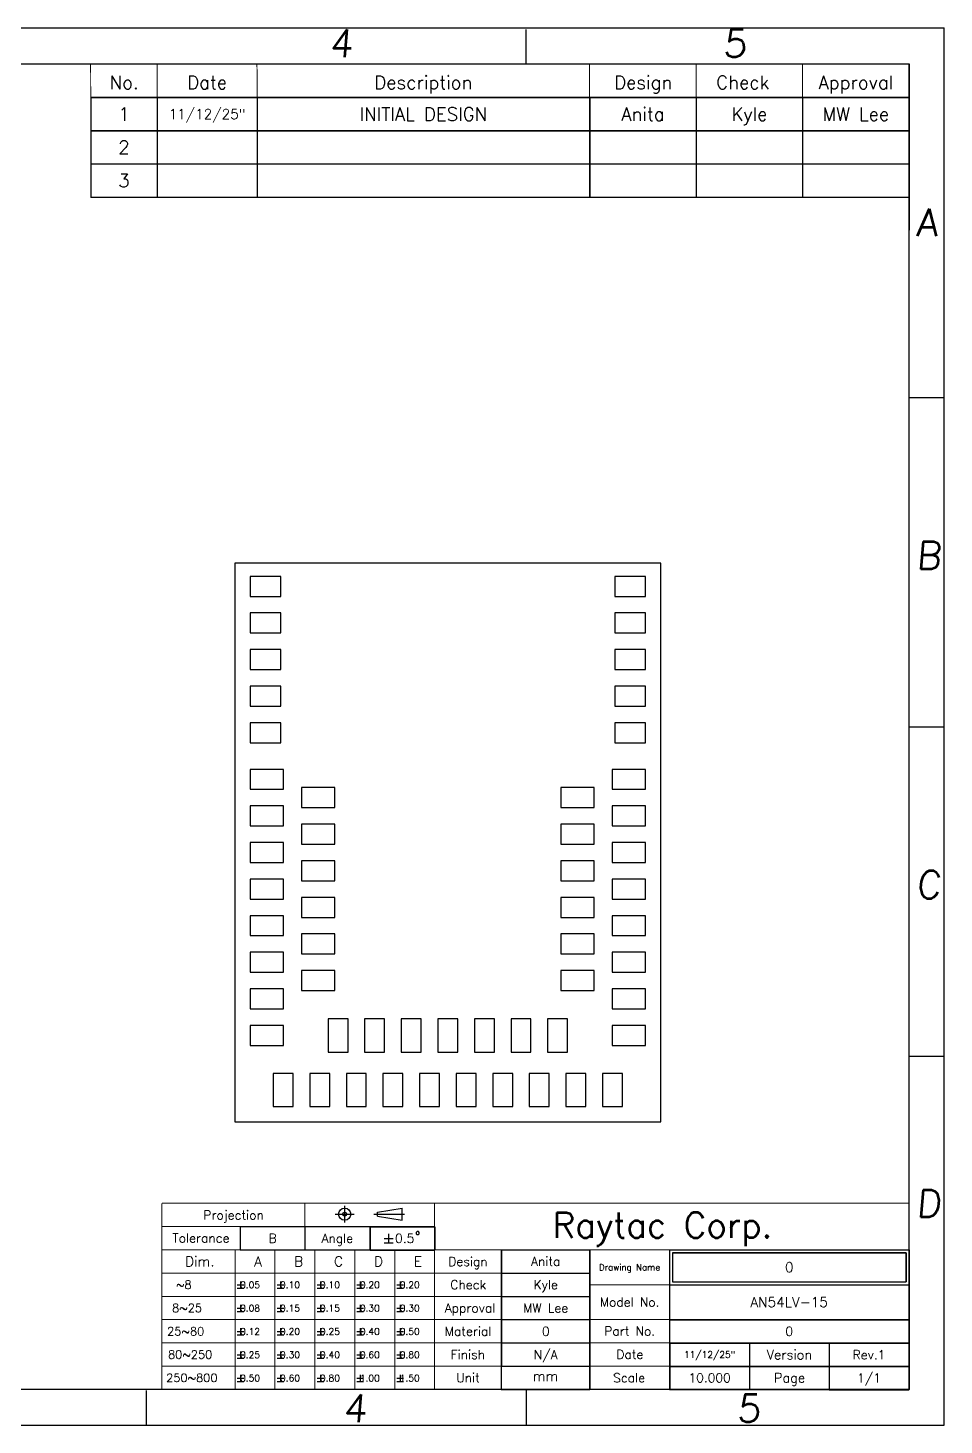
# Model space of a CAD drawing. Header units: millimetres. Extents: x 0 to 297, y 0 to 210.
# Drawn here: x 159.3 to 297, y 0 to 210 of the extents above; entities that cross this region are included whole.
import ezdxf

# ---------------------------------------------------------------- set-up
doc = ezdxf.new("R2010")
doc.units = ezdxf.units.MM
doc.header["$LTSCALE"] = 16.335
doc.linetypes.add('CENTER', pattern=[0.6, 0.375, -0.075, 0.075, -0.075])
doc.layers.get('0').update_dxf_attribs({"linetype": 'CONTINUOUS'})
doc.layers.add('DEFAULT_1', color=7, linetype='CENTER')
doc.styles.get("Standard").update_dxf_attribs({"font": 'romans.ttf'})

msp = doc.modelspace()

# ---------------------------------------------------------------- linework, layer by layer
at = {"color": 7, "linetype": 'CONTINUOUS'}
for p, q in [((0, 210), (297, 210)), ((297, 0), (297, 210)), ((234.173, 204.558), (234.173, 209.751)), ((168.763, 204.583), (291.763, 204.583)), ((291.763, 204.583), (291.763, 179.583)), ((168.741, 199.557), (291.741, 199.557)), ((168.741, 199.557), (168.741, 184.557)), ((168.763, 199.583), (291.763, 199.583)), ((178.741, 199.557), (178.741, 184.557)), ((193.741, 199.557), (193.741, 184.557)), ((243.741, 199.557), (243.741, 184.557)), ((259.741, 199.557), (259.741, 184.557)), ((275.741, 199.557), (275.741, 184.557)), ((291.741, 199.557), (291.741, 184.557)), ((168.741, 194.557), (291.741, 194.557)), ((168.763, 194.583), (291.763, 194.583)), ((168.741, 189.557), (291.741, 189.557)), ((168.763, 189.583), (291.763, 189.583)), ((168.741, 184.557), (291.741, 184.557)), ((168.763, 184.583), (291.763, 184.583)), ((291.734, 154.454), (297, 154.454)), ((190.412, 129.561), (190.412, 45.561)), ((254.412, 129.561), (190.412, 129.561)), ((254.412, 45.561), (254.412, 129.561)), ((192.712, 127.561), (192.712, 124.561)), ((197.312, 127.561), (192.712, 127.561)), ((197.312, 124.561), (197.312, 127.561)), ((247.512, 127.561), (247.512, 124.561)), ((252.112, 127.561), (247.512, 127.561)), ((252.112, 124.561), (252.112, 127.561)), ((192.712, 124.561), (197.312, 124.561)), ((247.512, 124.561), (252.112, 124.561)), ((192.712, 122.061), (192.712, 119.061)), ((197.312, 122.061), (192.712, 122.061)), ((197.312, 119.061), (197.312, 122.061)), ((247.512, 122.061), (247.512, 119.061)), ((252.112, 122.061), (247.512, 122.061)), ((252.112, 119.061), (252.112, 122.061)), ((192.712, 119.061), (197.312, 119.061)), ((247.512, 119.061), (252.112, 119.061)), ((192.712, 116.561), (192.712, 113.561)), ((197.312, 116.561), (192.712, 116.561)), ((197.312, 113.561), (197.312, 116.561)), ((247.512, 116.561), (247.512, 113.561)), ((252.112, 116.561), (247.512, 116.561)), ((252.112, 113.561), (252.112, 116.561)), ((192.712, 113.561), (197.312, 113.561)), ((247.512, 113.561), (252.112, 113.561)), ((192.712, 111.061), (192.712, 108.061)), ((197.312, 111.061), (192.712, 111.061)), ((197.312, 108.061), (197.312, 111.061)), ((247.512, 111.061), (247.512, 108.061)), ((252.112, 111.061), (247.512, 111.061)), ((252.112, 108.061), (252.112, 111.061)), ((192.712, 108.061), (197.312, 108.061)), ((247.512, 108.061), (252.112, 108.061)), ((192.712, 105.561), (192.712, 102.561)), ((197.312, 105.561), (192.712, 105.561)), ((197.312, 102.561), (197.312, 105.561)), ((252.112, 105.561), (247.512, 105.561)), ((247.512, 105.561), (247.512, 102.561)), ((252.112, 102.561), (252.112, 105.561)), ((291.734, 104.953), (297, 104.953)), ((192.712, 102.561), (197.312, 102.561)), ((247.512, 102.561), (252.112, 102.561)), ((192.712, 98.561), (192.712, 95.561)), ((197.712, 98.561), (192.712, 98.561)), ((197.712, 95.561), (197.712, 98.561)), ((252.112, 98.561), (247.112, 98.561)), ((247.112, 98.561), (247.112, 95.561)), ((252.112, 95.561), (252.112, 98.561)), ((192.712, 95.561), (197.712, 95.561)), ((200.412, 95.811), (200.412, 92.811)), ((205.412, 95.811), (200.412, 95.811)), ((205.412, 92.811), (205.412, 95.811)), ((244.412, 95.811), (239.412, 95.811)), ((239.412, 95.811), (239.412, 92.811)), ((244.412, 92.811), (244.412, 95.811)), ((247.112, 95.561), (252.112, 95.561)), ((192.712, 93.061), (192.712, 90.061)), ((197.712, 93.061), (192.712, 93.061)), ((197.712, 90.061), (197.712, 93.061)), ((200.412, 92.811), (205.412, 92.811)), ((239.412, 92.811), (244.412, 92.811)), ((252.112, 93.061), (247.112, 93.061)), ((247.112, 93.061), (247.112, 90.061)), ((252.112, 90.061), (252.112, 93.061)), ((200.412, 90.311), (200.412, 87.311)), ((205.412, 90.311), (200.412, 90.311)), ((205.412, 87.311), (205.412, 90.311)), ((244.412, 90.311), (239.412, 90.311)), ((239.412, 90.311), (239.412, 87.311)), ((244.412, 87.311), (244.412, 90.311)), ((192.712, 90.061), (197.712, 90.061)), ((247.112, 90.061), (252.112, 90.061)), ((192.712, 87.561), (192.712, 84.561)), ((197.712, 87.561), (192.712, 87.561)), ((197.712, 84.561), (197.712, 87.561)), ((200.412, 87.311), (205.412, 87.311)), ((239.412, 87.311), (244.412, 87.311)), ((252.112, 87.561), (247.112, 87.561)), ((247.112, 87.561), (247.112, 84.561)), ((252.112, 84.561), (252.112, 87.561)), ((192.712, 84.561), (197.712, 84.561)), ((200.412, 84.811), (200.412, 81.811)), ((205.412, 84.811), (200.412, 84.811)), ((205.412, 81.811), (205.412, 84.811)), ((244.412, 84.811), (239.412, 84.811)), ((239.412, 84.811), (239.412, 81.811)), ((244.412, 81.811), (244.412, 84.811)), ((247.112, 84.561), (252.112, 84.561)), ((192.712, 82.061), (192.712, 79.061)), ((197.712, 82.061), (192.712, 82.061)), ((197.712, 79.061), (197.712, 82.061)), ((252.112, 82.061), (247.112, 82.061)), ((247.112, 82.061), (247.112, 79.061)), ((252.112, 79.061), (252.112, 82.061)), ((200.412, 81.811), (205.412, 81.811)), ((239.412, 81.811), (244.412, 81.811)), ((192.712, 79.061), (197.712, 79.061)), ((200.412, 79.311), (200.412, 76.311)), ((205.412, 79.311), (200.412, 79.311)), ((205.412, 76.311), (205.412, 79.311)), ((244.412, 79.311), (239.412, 79.311)), ((239.412, 79.311), (239.412, 76.311)), ((244.412, 76.311), (244.412, 79.311)), ((247.112, 79.061), (252.112, 79.061)), ((192.712, 76.561), (192.712, 73.561)), ((197.712, 76.561), (192.712, 76.561)), ((197.712, 73.561), (197.712, 76.561)), ((200.412, 76.311), (205.412, 76.311)), ((239.412, 76.311), (244.412, 76.311)), ((252.112, 76.561), (247.112, 76.561)), ((247.112, 76.561), (247.112, 73.561)), ((252.112, 73.561), (252.112, 76.561)), ((192.712, 73.561), (197.712, 73.561)), ((200.412, 73.811), (200.412, 70.811)), ((205.412, 73.811), (200.412, 73.811)), ((205.412, 70.811), (205.412, 73.811)), ((244.412, 73.811), (239.412, 73.811)), ((239.412, 73.811), (239.412, 70.811)), ((244.412, 70.811), (244.412, 73.811)), ((247.112, 73.561), (252.112, 73.561)), ((192.712, 71.061), (192.712, 68.061)), ((197.712, 71.061), (192.712, 71.061)), ((197.712, 68.061), (197.712, 71.061)), ((200.412, 70.811), (205.412, 70.811)), ((239.412, 70.811), (244.412, 70.811)), ((252.112, 71.061), (247.112, 71.061)), ((247.112, 71.061), (247.112, 68.061)), ((252.112, 68.061), (252.112, 71.061)), ((192.712, 68.061), (197.712, 68.061)), ((200.412, 68.311), (200.412, 65.311)), ((205.412, 68.311), (200.412, 68.311)), ((205.412, 65.311), (205.412, 68.311)), ((244.412, 68.311), (239.412, 68.311)), ((239.412, 68.311), (239.412, 65.311)), ((244.412, 65.311), (244.412, 68.311)), ((247.112, 68.061), (252.112, 68.061)), ((192.712, 65.561), (192.712, 62.561)), ((197.712, 65.561), (192.712, 65.561)), ((197.712, 62.561), (197.712, 65.561)), ((200.412, 65.311), (205.412, 65.311)), ((239.412, 65.311), (244.412, 65.311)), ((252.112, 65.561), (247.112, 65.561)), ((247.112, 65.561), (247.112, 62.561)), ((252.112, 62.561), (252.112, 65.561)), ((192.712, 62.561), (197.712, 62.561)), ((207.412, 61.061), (204.412, 61.061)), ((204.412, 61.061), (204.412, 56.061)), ((207.412, 56.061), (207.412, 61.061)), ((212.912, 61.061), (209.912, 61.061)), ((209.912, 61.061), (209.912, 56.061)), ((212.912, 56.061), (212.912, 61.061)), ((218.412, 61.061), (215.412, 61.061)), ((215.412, 61.061), (215.412, 56.061)), ((218.412, 56.061), (218.412, 61.061)), ((223.912, 61.061), (220.912, 61.061)), ((220.912, 61.061), (220.912, 56.061)), ((223.912, 56.061), (223.912, 61.061)), ((229.412, 61.061), (226.412, 61.061)), ((226.412, 61.061), (226.412, 56.061)), ((229.412, 56.061), (229.412, 61.061)), ((234.912, 61.061), (231.912, 61.061)), ((231.912, 61.061), (231.912, 56.061)), ((234.912, 56.061), (234.912, 61.061)), ((240.412, 61.061), (237.412, 61.061)), ((237.412, 61.061), (237.412, 56.061)), ((240.412, 56.061), (240.412, 61.061)), ((247.112, 62.561), (252.112, 62.561)), ((192.712, 60.061), (192.712, 57.061)), ((197.712, 60.061), (192.712, 60.061)), ((197.712, 57.061), (197.712, 60.061)), ((252.112, 60.061), (247.112, 60.061)), ((247.112, 60.061), (247.112, 57.061)), ((252.112, 57.061), (252.112, 60.061)), ((192.712, 57.061), (197.712, 57.061)), ((247.112, 57.061), (252.112, 57.061)), ((204.412, 56.061), (207.412, 56.061)), ((209.912, 56.061), (212.912, 56.061)), ((215.412, 56.061), (218.412, 56.061)), ((220.912, 56.061), (223.912, 56.061)), ((226.412, 56.061), (229.412, 56.061)), ((231.912, 56.061), (234.912, 56.061)), ((237.412, 56.061), (240.412, 56.061)), ((291.734, 55.452), (297, 55.452)), ((199.162, 52.861), (196.162, 52.861)), ((196.162, 52.861), (196.162, 47.861)), ((199.162, 47.861), (199.162, 52.861)), ((204.662, 52.861), (201.662, 52.861)), ((201.662, 52.861), (201.662, 47.861)), ((204.662, 47.861), (204.662, 52.861)), ((210.162, 52.861), (207.162, 52.861)), ((207.162, 52.861), (207.162, 47.861)), ((210.162, 47.861), (210.162, 52.861)), ((215.662, 52.861), (212.662, 52.861)), ((212.662, 52.861), (212.662, 47.861)), ((215.662, 47.861), (215.662, 52.861)), ((221.162, 52.861), (218.162, 52.861)), ((218.162, 52.861), (218.162, 47.861)), ((221.162, 47.861), (221.162, 52.861)), ((226.662, 52.861), (223.662, 52.861)), ((223.662, 52.861), (223.662, 47.861)), ((226.662, 47.861), (226.662, 52.861)), ((232.162, 52.861), (229.162, 52.861)), ((229.162, 52.861), (229.162, 47.861)), ((232.162, 47.861), (232.162, 52.861)), ((237.662, 52.861), (234.662, 52.861)), ((234.662, 52.861), (234.662, 47.861)), ((237.662, 47.861), (237.662, 52.861)), ((243.162, 52.861), (240.162, 52.861)), ((240.162, 52.861), (240.162, 47.861)), ((243.162, 47.861), (243.162, 52.861)), ((248.662, 52.861), (245.662, 52.861)), ((245.662, 52.861), (245.662, 47.861)), ((248.662, 47.861), (248.662, 52.861)), ((196.162, 47.861), (199.162, 47.861)), ((201.662, 47.861), (204.662, 47.861)), ((207.162, 47.861), (210.162, 47.861)), ((212.662, 47.861), (215.662, 47.861)), ((218.162, 47.861), (221.162, 47.861)), ((223.662, 47.861), (226.662, 47.861)), ((229.162, 47.861), (232.162, 47.861)), ((234.662, 47.861), (237.662, 47.861)), ((240.162, 47.861), (243.162, 47.861)), ((245.662, 47.861), (248.662, 47.861)), ((190.412, 45.561), (254.412, 45.561)), ((211.823, 31.981), (215.542, 32.61)), ((211.823, 31.409), (211.823, 31.981)), ((215.542, 30.779), (215.542, 32.61)), ((191.19, 29.827), (220.44, 29.827)), ((191.19, 29.827), (191.19, 26.327)), ((191.193, 29.823), (200.943, 29.823)), ((191.193, 29.823), (191.193, 26.323)), ((200.94, 29.827), (200.94, 26.327)), ((200.943, 29.823), (200.943, 26.323)), ((210.69, 29.827), (210.69, 26.327)), ((210.723, 29.808), (220.473, 29.808)), ((210.723, 29.808), (210.723, 26.308)), ((211.823, 31.409), (215.542, 30.779)), ((220.473, 29.808), (220.473, 26.308)), ((212.845, 28.058), (214.195, 28.058)), ((212.845, 27.383), (214.195, 27.383)), ((213.52, 28.733), (213.52, 27.383)), ((191.19, 26.327), (220.44, 26.327)), ((191.193, 26.323), (200.943, 26.323)), ((210.723, 26.308), (220.473, 26.308)), ((230.441, 26.344), (243.741, 26.344)), ((230.441, 26.344), (230.441, 5.344)), ((230.48, 26.347), (243.78, 26.347)), ((230.48, 26.347), (230.48, 8.847)), ((243.741, 26.344), (243.741, 5.344)), ((243.78, 26.347), (243.78, 8.847)), ((255.756, 26.325), (291.756, 26.325)), ((255.756, 26.325), (255.756, 5.325)), ((256.184, 25.898), (291.284, 25.898)), ((256.184, 25.898), (256.184, 21.548)), ((291.284, 25.898), (256.184, 25.898)), ((256.184, 25.898), (256.184, 21.548)), ((291.284, 25.898), (291.284, 21.548)), ((291.284, 21.548), (291.284, 25.898)), ((291.756, 26.325), (291.756, 5.325)), ((190.763, 21.063), (191.763, 21.063)), ((191.263, 21.563), (191.263, 20.563)), ((196.763, 21.063), (197.763, 21.063)), ((197.263, 21.563), (197.263, 20.563)), ((202.763, 21.063), (203.763, 21.063)), ((203.263, 21.563), (203.263, 20.563)), ((208.763, 21.063), (209.763, 21.063)), ((209.263, 21.563), (209.263, 20.563)), ((214.763, 21.063), (215.763, 21.063)), ((215.263, 21.563), (215.263, 20.563)), ((230.441, 22.844), (243.741, 22.844)), ((230.48, 22.847), (243.78, 22.847)), ((255.721, 21.093), (291.721, 21.093)), ((255.721, 21.093), (255.721, 15.873)), ((255.756, 21.075), (291.756, 21.075)), ((256.184, 21.548), (291.284, 21.548)), ((256.184, 21.548), (291.284, 21.548)), ((291.721, 21.093), (291.721, 15.873)), ((190.763, 20.563), (191.763, 20.563)), ((196.763, 20.563), (197.763, 20.563)), ((202.763, 20.563), (203.763, 20.563)), ((208.763, 20.563), (209.763, 20.563)), ((214.763, 20.563), (215.763, 20.563)), ((230.441, 19.344), (243.741, 19.344)), ((230.48, 19.347), (243.78, 19.347)), ((190.763, 17.563), (191.763, 17.563)), ((190.763, 17.063), (191.763, 17.063)), ((191.263, 18.063), (191.263, 17.063)), ((196.763, 17.563), (197.763, 17.563)), ((196.763, 17.063), (197.763, 17.063)), ((197.263, 18.063), (197.263, 17.063)), ((202.763, 17.563), (203.763, 17.563)), ((202.763, 17.063), (203.763, 17.063)), ((203.263, 18.063), (203.263, 17.063)), ((208.763, 17.563), (209.763, 17.563)), ((208.763, 17.063), (209.763, 17.063)), ((209.263, 18.063), (209.263, 17.063)), ((214.763, 17.563), (215.763, 17.563)), ((214.763, 17.063), (215.763, 17.063)), ((215.263, 18.063), (215.263, 17.063)), ((230.441, 15.844), (243.741, 15.844)), ((230.48, 15.847), (243.78, 15.847)), ((255.721, 15.873), (291.721, 15.873)), ((255.739, 15.846), (291.739, 15.846)), ((255.739, 15.846), (255.739, 12.346)), ((255.756, 15.825), (291.756, 15.825)), ((291.739, 15.846), (291.739, 12.346)), ((190.763, 14.063), (191.763, 14.063)), ((190.763, 13.563), (191.763, 13.563)), ((191.263, 14.563), (191.263, 13.563)), ((196.763, 14.063), (197.763, 14.063)), ((196.763, 13.563), (197.763, 13.563)), ((197.263, 14.563), (197.263, 13.563)), ((202.763, 14.063), (203.763, 14.063)), ((202.763, 13.563), (203.763, 13.563)), ((203.263, 14.563), (203.263, 13.563)), ((208.763, 14.063), (209.763, 14.063)), ((208.763, 13.563), (209.763, 13.563)), ((209.263, 14.563), (209.263, 13.563)), ((214.763, 14.063), (215.763, 14.063)), ((214.763, 13.563), (215.763, 13.563)), ((215.263, 14.563), (215.263, 13.563)), ((190.763, 10.563), (191.763, 10.563)), ((191.263, 11.063), (191.263, 10.063)), ((196.763, 10.563), (197.763, 10.563)), ((197.263, 11.063), (197.263, 10.063)), ((202.763, 10.563), (203.763, 10.563)), ((203.263, 11.063), (203.263, 10.063)), ((208.763, 10.563), (209.763, 10.563)), ((209.263, 11.063), (209.263, 10.063)), ((214.763, 10.563), (215.763, 10.563)), ((215.263, 11.063), (215.263, 10.063)), ((230.441, 12.344), (243.741, 12.344)), ((230.48, 12.347), (243.78, 12.347)), ((255.739, 12.346), (291.739, 12.346)), ((255.756, 12.325), (291.756, 12.325)), ((255.765, 12.345), (267.765, 12.345)), ((255.765, 12.345), (255.765, 5.345)), ((267.756, 12.325), (267.756, 5.325)), ((267.765, 12.345), (267.765, 5.345)), ((279.718, 12.307), (291.718, 12.307)), ((279.718, 12.307), (279.718, 5.307)), ((279.756, 12.325), (279.756, 5.325)), ((291.718, 12.307), (291.718, 5.307)), ((190.763, 10.063), (191.763, 10.063)), ((196.763, 10.063), (197.763, 10.063)), ((202.763, 10.063), (203.763, 10.063)), ((208.763, 10.063), (209.763, 10.063)), ((214.763, 10.063), (215.763, 10.063)), ((230.441, 8.844), (243.741, 8.844)), ((230.48, 8.847), (243.78, 8.847)), ((255.756, 8.825), (291.756, 8.825)), ((255.765, 8.845), (267.765, 8.845)), ((279.718, 8.807), (291.718, 8.807)), ((190.763, 7.063), (191.763, 7.063)), ((190.763, 6.563), (191.763, 6.563)), ((191.263, 7.563), (191.263, 6.563)), ((196.763, 7.063), (197.763, 7.063)), ((196.763, 6.563), (197.763, 6.563)), ((197.263, 7.563), (197.263, 6.563)), ((202.763, 7.063), (203.763, 7.063)), ((202.763, 6.563), (203.763, 6.563)), ((203.263, 7.563), (203.263, 6.563)), ((208.763, 7.063), (209.763, 7.063)), ((208.763, 6.563), (209.763, 6.563)), ((209.263, 7.563), (209.263, 6.563)), ((214.763, 7.063), (215.763, 7.063)), ((214.763, 6.563), (215.763, 6.563)), ((215.263, 7.563), (215.263, 6.563)), ((177.058, 5.192), (177.058, 0)), ((230.441, 5.344), (243.741, 5.344)), ((234.173, 5.192), (234.173, 0)), ((255.756, 5.325), (291.756, 5.325)), ((255.765, 5.345), (267.765, 5.345)), ((279.718, 5.307), (291.718, 5.307)), ((0, 0), (297, 0))]:
    msp.add_line(p, q, dxfattribs=at)
for points, const_width in [([(5.266, 204.558), (291.734, 204.558)], 0.2), ([(168.734, 204.558), (168.737, 184.485)], 0.15), ([(178.717, 184.521), (178.734, 204.558)], 0.15), ([(193.75, 184.554), (193.734, 204.558)], 0.15), ([(243.734, 204.558), (243.729, 184.494)], 0.15), ([(259.734, 204.558), (259.727, 184.534)], 0.15), ([(275.734, 204.558), (275.741, 184.495)], 0.15), ([(291.734, 204.558), (291.734, 5.348)], 0.2), ([(168.734, 199.558), (291.734, 199.558)], 0.15), ([(168.734, 194.558), (291.734, 194.558)], 0.15), ([(168.734, 189.558), (291.734, 189.558)], 0.15), ([(168.734, 184.558), (291.734, 184.558)], 0.15), ([(179.434, 33.348), (291.734, 33.348)], 0.15), ([(179.434, 5.348), (179.434, 33.348)], 0.15), ([(200.934, 26.348), (200.934, 33.348)], 0.15), ([(220.434, 5.348), (220.434, 33.348)], 0.15), ([(179.434, 29.848), (220.43, 29.848)], 0.15), ([(191.184, 26.348), (191.184, 29.848)], 0.15), ([(210.684, 26.348), (210.684, 29.848)], 0.15), ([(179.434, 26.348), (291.734, 26.348)], 0.15), ([(190.434, 5.348), (190.434, 26.348)], 0.15), ([(196.434, 26.348), (196.434, 5.348)], 0.15), ([(202.434, 26.348), (202.434, 5.348)], 0.15), ([(208.434, 26.348), (208.434, 5.348)], 0.15), ([(214.434, 26.348), (214.434, 5.348)], 0.15), ([(230.434, 5.348), (230.434, 26.348)], 0.15), ([(243.734, 5.348), (243.734, 26.348)], 0.15), ([(255.734, 5.348), (255.734, 26.348)], 0.15), ([(179.434, 22.848), (243.734, 22.848)], 0.15), ([(243.734, 21.098), (291.734, 21.098)], 0.15), ([(179.434, 19.348), (243.734, 19.348)], 0.15), ([(179.434, 15.848), (291.734, 15.848)], 0.15), ([(179.434, 12.348), (291.734, 12.348)], 0.15), ([(267.734, 5.348), (267.734, 12.348)], 0.15), ([(279.734, 5.348), (279.734, 12.348)], 0.15), ([(291.734, 8.848), (179.434, 8.848)], 0.15), ([(291.734, 5.348), (5.266, 5.348)], 0.2)]:
    msp.add_lwpolyline(points, dxfattribs=dict(at, const_width=const_width))
msp.add_lwpolyline([(217.676, 28.958), (217.676, 28.733), (217.789, 28.621), (218.014, 28.621), (218.126, 28.733), (218.126, 28.958), (218.014, 29.071), (217.789, 29.071), (217.676, 28.958)], dxfattribs=at)
for radius in [0.915, 0.288]:
    msp.add_circle((206.909, 31.695), radius, dxfattribs=at)
at = {"layer": 'DEFAULT_1', "color": 7, "linetype": 'CENTER'}
for p, q in [((205.508, 31.695), (208.329, 31.695)), ((206.909, 32.936), (206.909, 30.453)), ((211.305, 31.695), (215.911, 31.695))]:
    msp.add_line(p, q, dxfattribs=at)

# ---------------------------------------------------------------- texts
at = {"color": 7, "linetype": 'CONTINUOUS', "line_spacing_factor": 0.9}
for s, insert, char_height, width, attachment_point in [('\\Q5.0;4', (204.577, 209.747), 4.15, 5.97957, 1), ('\\Q5.0;5', (263.769, 209.747), 4.15, 5.97957, 1), ('No.', (173.762, 202.813), 2, 4.92473, 2), ('Date', (186.227, 202.813), 2, 6.75986, 2), ('Description', (218.734, 202.813), 2, 16.65233, 2), ('Design', (251.775, 202.813), 2, 9.84946, 2), ('Check', (266.745, 202.813), 2, 9.33333, 2), ('Approval', (283.741, 202.813), 2, 12.6595, 2), ('1', (173.741, 198.057), 2, 1.92115, 2), ('11/12/25"', (186.241, 197.807), 1.5, 12.83871, 2), ('INITIAL DESIGN', (218.741, 198.057), 2, 22.05735, 2), ('Anita', (251.741, 198.057), 2, 7.36201, 2), ('Kyle', (267.741, 198.057), 2, 6.19355, 2), ('MW Lee', (283.741, 198.057), 2, 11.64158, 2), ('2', (173.741, 193.057), 2, 1.92115, 2), ('3', (173.741, 188.057), 2, 1.92115, 2), ('\\Q5.0;A', (292.787, 182.827), 4.15, 5.39946, 1), ('\\Q5.0;B', (292.787, 132.8), 4.15, 7.45215, 1), ('\\Q5.0;C', (292.787, 83.299), 4.15, 7.45215, 1), ('\\Q5.0;D', (292.787, 35.378), 4.15, 6.29194, 1), ('Projection', (190.218, 32.238), 1.35, 10.25806, 2), ('Raytac Corp.', (254.682, 31.963), 3.8, 38.87168, 2), ('Tolerance', (185.323, 28.773), 1.35, 9.65323, 2), ('B', (196.068, 28.748), 1.35, 1.61613, 2), ('Angle', (205.811, 28.74), 1.35, 5.34677, 2), ('{\\ftxt;\\W0.0001;\\H0.0001;\\~}{\\ftxt;\\W1.3333333333;\\H1.35; }{\\ftxt;\\W0.0001;\\H0.0001;\\~}0.5{\\ftxt;\\W0.0001;\\H0.0001;\\~}{\\ftxt;\\W0.6666666667;\\H1.35; }{\\ftxt;\\W0.0001;\\H0.0001;\\~}', (215.598, 28.733), 1.35, 8.93468, 2), ('Dim.', (182.93, 25.347), 1.5, 5, 1), ('A', (193.315, 25.347), 1.5, 1.30108, 1), ('B', (199.315, 25.347), 1.5, 1.7957, 1), ('C', (205.315, 25.347), 1.5, 1.7957, 1), ('D', (211.315, 25.347), 1.5, 1.51613, 1), ('E', (217.315, 25.347), 1.5, 1.37097, 1), ('Design', (225.437, 25.256), 1.35, 6.64839, 2), ('Anita', (237.13, 25.272), 1.35, 4.96935, 2), ('Drawing Name', (249.73, 24.193), 0.95, 10.56918, 2), ('0 ', (273.734, 24.473), 1.5, 2.95699, 2), ('   ~8', (178.982, 21.722), 1.25, 6.48746, 1), ('{\\ftxt;\\W0.0001;\\H0.0001;\\~}{\\ftxt;\\W1.1666666667;\\H1.0; }{\\ftxt;\\W0.0001;\\H0.0001;\\~}0.05', (190.763, 21.563), 1, 6.80914, 1), ('{\\ftxt;\\W0.0001;\\H0.0001;\\~}{\\ftxt;\\W1.1666666667;\\H1.0; }{\\ftxt;\\W0.0001;\\H0.0001;\\~}0.10', (196.763, 21.563), 1, 6.80914, 1), ('{\\ftxt;\\W0.0001;\\H0.0001;\\~}{\\ftxt;\\W1.1666666667;\\H1.0; }{\\ftxt;\\W0.0001;\\H0.0001;\\~}0.10', (202.763, 21.563), 1, 6.80914, 1), ('{\\ftxt;\\W0.0001;\\H0.0001;\\~}{\\ftxt;\\W1.1666666667;\\H1.0; }{\\ftxt;\\W0.0001;\\H0.0001;\\~}0.20', (208.763, 21.563), 1, 6.80914, 1), ('{\\ftxt;\\W0.0001;\\H0.0001;\\~}{\\ftxt;\\W1.1666666667;\\H1.0; }{\\ftxt;\\W0.0001;\\H0.0001;\\~}0.20', (214.763, 21.563), 1, 6.80914, 1), ('Check', (225.492, 21.775), 1.35, 6.3, 2), ('Kyle', (237.13, 21.772), 1.35, 4.18065, 2), ('Model No.', (249.743, 19.154), 1.35, 10.41774, 2), ('AN54LV-15', (273.721, 19.233), 1.5, 12.97849, 2), ('  8~25', (179.261, 18.222), 1.25, 7.62545, 1), ('{\\ftxt;\\W0.0001;\\H0.0001;\\~}{\\ftxt;\\W1.1666666667;\\H1.0; }{\\ftxt;\\W0.0001;\\H0.0001;\\~}0.08', (190.763, 18.063), 1, 6.80914, 1), ('{\\ftxt;\\W0.0001;\\H0.0001;\\~}{\\ftxt;\\W1.1666666667;\\H1.0; }{\\ftxt;\\W0.0001;\\H0.0001;\\~}0.15', (196.763, 18.063), 1, 6.80914, 1), ('{\\ftxt;\\W0.0001;\\H0.0001;\\~}{\\ftxt;\\W1.1666666667;\\H1.0; }{\\ftxt;\\W0.0001;\\H0.0001;\\~}0.15', (202.763, 18.063), 1, 6.80914, 1), ('{\\ftxt;\\W0.0001;\\H0.0001;\\~}{\\ftxt;\\W1.1666666667;\\H1.0; }{\\ftxt;\\W0.0001;\\H0.0001;\\~}0.30', (208.763, 18.063), 1, 6.80914, 1), ('{\\ftxt;\\W0.0001;\\H0.0001;\\~}{\\ftxt;\\W1.1666666667;\\H1.0; }{\\ftxt;\\W0.0001;\\H0.0001;\\~}0.30', (214.763, 18.063), 1, 6.80914, 1), ('Approval', (225.76, 18.268), 1.35, 8.54516, 2), ('MW Lee', (237.13, 18.272), 1.35, 7.85806, 2), (' 25~80', (179.37, 14.722), 1.25, 7.56272, 1), ('Material', (225.455, 14.776), 1.35, 7.91613, 2), ('0 ', (237.13, 14.772), 1.35, 2.66129, 2), ('Part No.', (249.762, 14.8), 1.35, 8.9371, 2), ('0 ', (273.739, 14.771), 1.35, 2.66129, 2), ('{\\ftxt;\\W0.0001;\\H0.0001;\\~}{\\ftxt;\\W1.1666666667;\\H1.0; }{\\ftxt;\\W0.0001;\\H0.0001;\\~}0.12', (190.763, 14.563), 1, 6.80914, 1), ('{\\ftxt;\\W0.0001;\\H0.0001;\\~}{\\ftxt;\\W1.1666666667;\\H1.0; }{\\ftxt;\\W0.0001;\\H0.0001;\\~}0.20', (196.763, 14.563), 1, 6.80914, 1), ('{\\ftxt;\\W0.0001;\\H0.0001;\\~}{\\ftxt;\\W1.1666666667;\\H1.0; }{\\ftxt;\\W0.0001;\\H0.0001;\\~}0.25', (202.763, 14.563), 1, 6.80914, 1), ('{\\ftxt;\\W0.0001;\\H0.0001;\\~}{\\ftxt;\\W1.1666666667;\\H1.0; }{\\ftxt;\\W0.0001;\\H0.0001;\\~}0.40', (208.763, 14.563), 1, 6.80914, 1), ('{\\ftxt;\\W0.0001;\\H0.0001;\\~}{\\ftxt;\\W1.1666666667;\\H1.0; }{\\ftxt;\\W0.0001;\\H0.0001;\\~}0.50', (214.763, 14.563), 1, 6.80914, 1), (' 80~250', (179.507, 11.222), 1.25, 8.76344, 1), ('{\\ftxt;\\W0.0001;\\H0.0001;\\~}{\\ftxt;\\W1.1666666667;\\H1.0; }{\\ftxt;\\W0.0001;\\H0.0001;\\~}0.25', (190.763, 11.063), 1, 6.80914, 1), ('{\\ftxt;\\W0.0001;\\H0.0001;\\~}{\\ftxt;\\W1.1666666667;\\H1.0; }{\\ftxt;\\W0.0001;\\H0.0001;\\~}0.30', (196.763, 11.063), 1, 6.80914, 1), ('{\\ftxt;\\W0.0001;\\H0.0001;\\~}{\\ftxt;\\W1.1666666667;\\H1.0; }{\\ftxt;\\W0.0001;\\H0.0001;\\~}0.40', (202.763, 11.063), 1, 6.80914, 1), ('{\\ftxt;\\W0.0001;\\H0.0001;\\~}{\\ftxt;\\W1.1666666667;\\H1.0; }{\\ftxt;\\W0.0001;\\H0.0001;\\~}0.60', (208.763, 11.063), 1, 6.80914, 1), ('{\\ftxt;\\W0.0001;\\H0.0001;\\~}{\\ftxt;\\W1.1666666667;\\H1.0; }{\\ftxt;\\W0.0001;\\H0.0001;\\~}0.80', (214.763, 11.063), 1, 6.80914, 1), ('Finish', (225.434, 11.275), 1.35, 5.82097, 2), ('N/A ', (237.13, 11.272), 1.35, 5.39032, 2), ('Date', (249.781, 11.288), 1.35, 4.5629, 2), ('11/12/25"', (261.765, 11.095), 1, 8.55914, 2), ('Version', (273.758, 11.284), 1.42, 7.69039, 2), ('Rev.1', (285.718, 11.232), 1.35, 5.54032, 2), ('250~800', (180.08, 7.722), 1.25, 8.70072, 1), ('{\\ftxt;\\W0.0001;\\H0.0001;\\~}{\\ftxt;\\W1.1666666667;\\H1.0; }{\\ftxt;\\W0.0001;\\H0.0001;\\~}0.50', (190.763, 7.563), 1, 6.80914, 1), ('{\\ftxt;\\W0.0001;\\H0.0001;\\~}{\\ftxt;\\W1.1666666667;\\H1.0; }{\\ftxt;\\W0.0001;\\H0.0001;\\~}0.60', (196.763, 7.563), 1, 6.80914, 1), ('{\\ftxt;\\W0.0001;\\H0.0001;\\~}{\\ftxt;\\W1.1666666667;\\H1.0; }{\\ftxt;\\W0.0001;\\H0.0001;\\~}0.80', (202.763, 7.563), 1, 6.80914, 1), ('{\\ftxt;\\W0.0001;\\H0.0001;\\~}{\\ftxt;\\W1.1666666667;\\H1.0; }{\\ftxt;\\W0.0001;\\H0.0001;\\~}1.00', (208.763, 7.563), 1, 6.80914, 1), ('{\\ftxt;\\W0.0001;\\H0.0001;\\~}{\\ftxt;\\W1.1666666667;\\H1.0; }{\\ftxt;\\W0.0001;\\H0.0001;\\~}1.50', (214.763, 7.563), 1, 6.80914, 1), ('Unit', (225.445, 7.778), 1.35, 3.99194, 2), ('mm', (237.094, 8.111), 1.5, 4.30108, 2), ('Scale', (249.667, 7.776), 1.35, 5.40968, 2), ('10.000', (261.765, 7.77), 1.35, 7.14677, 2), ('Page', (273.783, 7.81), 1.42, 5.26265, 2), ('1/1', (285.718, 7.732), 1.35, 4.02097, 2), ('\\Q5.0;4', (206.654, 4.572), 4.15, 5.97957, 1), ('\\Q5.0;5', (265.846, 4.572), 4.15, 5.97957, 1)]:
    msp.add_mtext(s, dxfattribs=dict(at, insert=insert, char_height=char_height, width=width, attachment_point=attachment_point))

doc.saveas('drawing.dxf')
